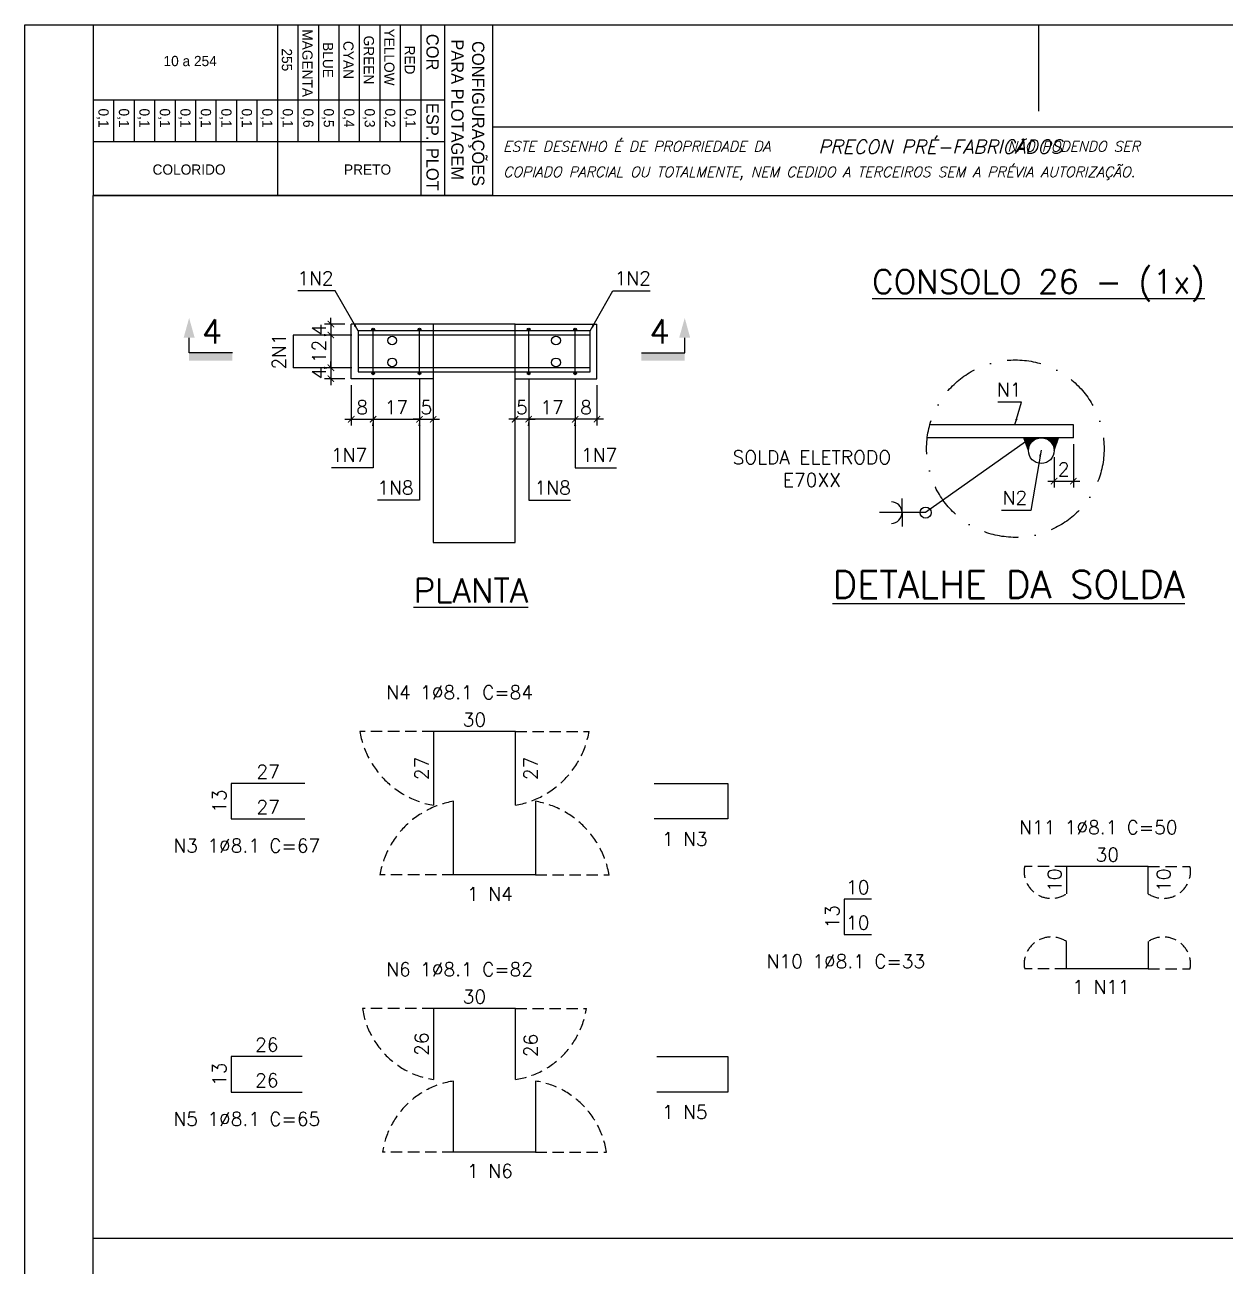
# Model space of a CAD drawing. Header units: centimetres. Extents: x 1658 to 19651, y 8294 to 11444.
# Drawn here: x 12168 to 13487, y 10080 to 11444 of the extents above; entities that cross this region are included whole.
import ezdxf
from ezdxf.enums import TextEntityAlignment as Align

# ---------------------------------------------------------------- set-up
doc = ezdxf.new("R2010")
doc.units = ezdxf.units.CM
doc.header["$LTSCALE"] = 50
doc.header["$MEASUREMENT"] = 0
doc.header["$PDMODE"] = 67
doc.linetypes.add('DASHDOT2', pattern=[0.5, 0.25, -0.125, 0, -0.125])
doc.linetypes.add('HIDDEN', pattern=[0.375, 0.25, -0.125])
for name, color, linetype in [('FORMATO-PRECON', 2, 'Continuous'), ('HACHURAS-PRECON', 1, 'Continuous'), ('IND- CORTE-PRECON', 4, 'Continuous'), ('LINHA-01-PRECON', 1, 'Continuous'), ('LINHA-02-PRECON', 2, 'Continuous'), ('LINHA-03-PRECON', 3, 'Continuous'), ('LINHA-04-PRECON', 4, 'Continuous'), ('TEXTO-20-PRECON', 2, 'Continuous'), ('TEXTO-35-PRECON', 5, 'Continuous'), ('X1', 2, 'Continuous')]:
    doc.layers.add(name, color=color, linetype=linetype)
doc.styles.add('PRECON-ROMANS', font='romans.shx')
doc.styles.add('R060', font='ACENT.shx', dxfattribs={"height": 75})
doc.styles.add('ROMANS', font='ROMANS.SHX', dxfattribs={"oblique": 15, "height": 3})
doc.styles.get("Standard").update_dxf_attribs({"font": 'romans.shx'})
doc.dimstyles.new('ESC50-50', dxfattribs={"dimscale": 50, "dimtxt": 0.2, "dimasz": 0.15, "dimexe": 0.15, "dimexo": 0.15, "dimgap": 0.08, "dimtad": 1, "dimdec": 1, "dimzin": 12, "dimdsep": 46, "dimtxsty": 'Standard', "dimblk": 'ARCHTICK', "dimcen": 0.09, "dimdle": 0.15, "dimclrd": 256, "dimclre": 256, "dimclrt": 2, "dimazin": 3, "dimtfac": 1, "dimtdec": 1, "dimtmove": 1, "dimatfit": 2, "dimfxl": 0.15, "dimtolj": 1, "dimtzin": 0, "dimarcsym": 0})
doc.dimstyles.new('ESC75-25', dxfattribs={"dimscale": 0, "dimtxt": 15, "dimasz": 7, "dimexe": 7, "dimexo": 7, "dimgap": 5.5, "dimtad": 1, "dimdec": 1, "dimlfac": 0.333333, "dimdsep": 46, "dimtxsty": 'Standard', "dimblk": 'ARCHTICK', "dimcen": 0.1, "dimdle": 7, "dimclrd": 256, "dimclre": 256, "dimclrt": 2, "dimadec": 0, "dimazin": 0, "dimtfac": 1, "dimtdec": 1, "dimtix": 1, "dimtmove": 2, "dimatfit": 3, "dimfxl": 1, "dimarcsym": 0})

# ---------------------------------------------------------------- blocks, each defined once
blk = doc.blocks.new('A$C0AF02B9D')
at = {"layer": 'FORMATO-PRECON', "color": 1}
for p, q in [((0, 585), (250, 585)), ((0, 0), (0, 585)), ((250, 585), (250, 0)), ((0, 480), (250, 480)), ((0, 450), (170.7, 450)), ((0, 420), (170.7, 420)), ((0, 390), (170.7, 390)), ((0, 360), (170.7, 360)), ((0, 330), (170.7, 330)), ((0, 300), (170.7, 300)), ((110.1, 240), (170.7, 240)), ((110.1, 210), (170.7, 210)), ((110.1, 180), (170.7, 180)), ((110.1, 150), (170.7, 150)), ((110.1, 150), (170.7, 150)), ((110.1, 120), (170.7, 120)), ((110.1, 120), (170.7, 120)), ((110.1, 90), (170.7, 90)), ((110.1, 90), (170.7, 90)), ((110.1, 60), (170.7, 60)), ((110.1, 60), (170.7, 60)), ((110.1, 30), (170.7, 30)), ((110.1, 30), (170.7, 30)), ((0, 0), (250, 0)), ((110.1, 0), (170.7, 0)), ((110.1, 0), (170.7, 0)), ((110.1, 0), (170.7, 0))]:
    blk.add_line(p, q, dxfattribs=at)
at = {"layer": 'FORMATO-PRECON'}
for p, q in [((0, 515), (250, 515)), ((110.1, 0), (110.1, 515)), ((170.7, 0), (170.7, 515)), ((0, 270), (250, 270))]:
    blk.add_line(p, q, dxfattribs=at)
at = {"layer": 'FORMATO-PRECON', "style": 'R060'}
for s, p in [('CONFIGURAÇÕES ', (133.4, 563.9)), ('PARA PLOTAGEM', (124.3, 533.7)), ('COR', (40, 497.3)), ('ESP.', (141.8, 497.3)), ('PLOT', (211.6, 497.3))]:
    blk.add_text(s, height=18, dxfattribs=at).set_placement(p, align=Align.MIDDLE)
at = {"layer": 'FORMATO-PRECON', "color": 1, "style": 'R060'}
for s, p in [('0,1', (136.5, 464)), ('RED', (51.5, 464)), ('YELLOW', (47.2, 434)), ('0,2', (136.5, 434)), ('GREEN', (51.5, 404)), ('0,3', (136.5, 404)), ('0,4', (136.5, 374)), ('CYAN', (51.5, 374)), ('BLUE', (51.5, 344)), ('0,5', (136.5, 344)), ('MAGENTA', (56.1, 314)), ('0,6', (136.5, 314)), ('255', (51.3, 284)), ('0,1', (136.5, 284)), ('0,1', (136.5, 254)), ('0,1', (136.5, 224)), ('0,1', (136.5, 194)), ('0,1', (136.5, 164)), ('0,1', (136.5, 134)), ('0,1', (136.5, 104)), ('0,1', (136.5, 74)), ('0,1', (136.5, 44)), ('0,1', (136.5, 14))]:
    blk.add_text(s, height=15, dxfattribs=at).set_placement(p, align=Align.MIDDLE)
for s, p in [('PRETO', (212, 402.1)), ('COLORIDO', (212, 140.6)), ('10 a 254', (53, 142.2))]:
    blk.add_text(s, height=15, rotation=90, dxfattribs=at).set_placement(p, align=Align.MIDDLE)
blk = doc.blocks.new('A$C432D58B7')
at = {"layer": 'LINHA-01-PRECON'}
blk.add_blockref('A$C0AF02B9D', (0, 0), dxfattribs=at)
blk = doc.blocks.new('A$C550964AD')
at = {"layer": 'LINHA-01-PRECON'}
blk.add_blockref('A$C432D58B7', (0, 0), dxfattribs=at)
blk = doc.blocks.new('A$C2E607E54')
at = {"layer": 'FORMATO-PRECON', "color": 6}
blk.add_line((1835, 4050), (685, 4050), dxfattribs=at)
at = {"layer": 'FORMATO-PRECON'}
for points in [[(0, 4200), (2970, 4200), (2970, 0), (0, 0)], [(685, 3950), (1835, 3950), (1835, 4050), (685, 4050)]]:
    blk.add_lwpolyline(points, close=True, dxfattribs=at)
blk.add_lwpolyline([(1485, 4200), (1485, 4073.6)], dxfattribs=at)
at = {"layer": 'FORMATO-PRECON', "color": 6}
blk.add_lwpolyline([(100, 3950), (2870, 3950), (2870, 100), (100, 100)], close=True, dxfattribs=at)
at = {"layer": 'TEXTO-35-PRECON', "rotation": 270}
blk.add_blockref('A$C550964AD', (100, 4200), dxfattribs=at)
at = {"layer": 'FORMATO-PRECON', "color": 3, "style": 'ROMANS', "oblique": 15}
blk.add_text('PRECON PRÉ-FABRICADOS', height=20, dxfattribs=at).set_placement((1162, 4011.3))
at = {"layer": 'FORMATO-PRECON', "style": 'ROMANS', "oblique": 15}
for s, p in [('ESTE DESENHO É DE PROPRIEDADE DA                            NÃO PODENDO SER', (700.8, 4014.4)), ('COPIADO PARCIAL OU TOTALMENTE, NEM CEDIDO A TERCEIROS SEM A PRÉVIA AUTORIZAÇÃO.', (700.8, 3977))]:
    blk.add_text(s, height=15, dxfattribs=at).set_placement(p)
blk = doc.blocks.new('_ArchTick')
at = {"color": 0, "linetype": 'ByBlock', "const_width": 0.15}
blk.add_lwpolyline([(-0.5, -0.5), (0.5, 0.5)], dxfattribs=at)
blk = doc.blocks.new('*D387')
at = {"layer": 'Defpoints', "color": 0, "transparency": 16777216}
for p in [(12504.6, 11103.1), (12527, 11115.1), (12534.5, 11103.1)]:
    blk.add_point(p, dxfattribs=at)
at = {"layer": 'LINHA-01-PRECON', "lineweight": -2, "transparency": 16777216}
for p, q in [((12504.6, 11115.1), (12504.6, 11122.1)), ((12520, 11115.1), (12497.6, 11115.1)), ((12527.5, 11103.1), (12497.6, 11103.1)), ((12504.6, 11115.1), (12504.6, 11103.1)), ((12504.6, 11103.1), (12504.6, 11096.1))]:
    blk.add_line(p, q, dxfattribs=at)
at = {"layer": 'LINHA-01-PRECON', "lineweight": -2, "transparency": 16777216, "xscale": 7, "yscale": 7, "zscale": 7}
for p, rotation in [((12504.6, 11115.1), 270), ((12504.6, 11103.1), 90)]:
    blk.add_blockref('_ArchTick', p, dxfattribs=dict(at, rotation=rotation))
at = {"layer": 'LINHA-01-PRECON', "color": 2, "transparency": 16777216, "insert": (12491.6, 11109.1), "char_height": 15, "attachment_point": 5, "rotation": 90}
blk.add_mtext('4', dxfattribs=at)
blk = doc.blocks.new('*D388')
at = {"layer": 'Defpoints', "color": 0, "transparency": 16777216}
for p in [(12534.5, 11103.1), (12504.6, 11067.1), (12534.5, 11067.1)]:
    blk.add_point(p, dxfattribs=at)
at = {"layer": 'LINHA-01-PRECON', "lineweight": -2, "transparency": 16777216}
for p, q in [((12527.5, 11103.1), (12497.6, 11103.1)), ((12504.6, 11110.1), (12504.6, 11060.1)), ((12527.5, 11067.1), (12497.6, 11067.1))]:
    blk.add_line(p, q, dxfattribs=at)
at = {"layer": 'LINHA-01-PRECON', "lineweight": -2, "transparency": 16777216, "xscale": 7, "yscale": 7, "zscale": 7}
for p, rotation in [((12504.6, 11103.1), 90), ((12504.6, 11067.1), 270)]:
    blk.add_blockref('_ArchTick', p, dxfattribs=dict(at, rotation=rotation))
at = {"layer": 'LINHA-01-PRECON', "color": 2, "transparency": 16777216, "insert": (12491.6, 11085.1), "char_height": 15, "attachment_point": 5, "rotation": 90}
blk.add_mtext('12', dxfattribs=at)
blk = doc.blocks.new('*D389')
at = {"layer": 'Defpoints', "color": 0, "transparency": 16777216}
for p in [(12534.5, 11067.1), (12504.6, 11055.1), (12527, 11055.1)]:
    blk.add_point(p, dxfattribs=at)
at = {"layer": 'LINHA-01-PRECON', "lineweight": -2, "transparency": 16777216}
for p, q in [((12527.5, 11067.1), (12497.6, 11067.1)), ((12504.6, 11067.1), (12504.6, 11074.1)), ((12504.6, 11067.1), (12504.6, 11055.1)), ((12520, 11055.1), (12497.6, 11055.1)), ((12504.6, 11055.1), (12504.6, 11048.1))]:
    blk.add_line(p, q, dxfattribs=at)
at = {"layer": 'LINHA-01-PRECON', "lineweight": -2, "transparency": 16777216, "xscale": 7, "yscale": 7, "zscale": 7}
for p, rotation in [((12504.6, 11067.1), 270), ((12504.6, 11055.1), 90)]:
    blk.add_blockref('_ArchTick', p, dxfattribs=dict(at, rotation=rotation))
at = {"layer": 'LINHA-01-PRECON', "color": 2, "transparency": 16777216, "insert": (12491.6, 11061.1), "char_height": 15, "attachment_point": 5, "rotation": 90}
blk.add_mtext('4', dxfattribs=at)
blk = doc.blocks.new('*D390')
at = {"layer": 'Defpoints', "color": 0, "transparency": 16777216}
for p in [(12551, 11061.1), (12527, 11055.1), (12551, 11010.6)]:
    blk.add_point(p, dxfattribs=at)
at = {"layer": 'LINHA-01-PRECON', "lineweight": -2, "transparency": 16777216}
for p, q in [((12527, 11048.1), (12527, 11003.6)), ((12551, 11054.1), (12551, 11003.6)), ((12520, 11010.6), (12558, 11010.6))]:
    blk.add_line(p, q, dxfattribs=at)
at = {"layer": 'LINHA-01-PRECON', "lineweight": -2, "transparency": 16777216, "xscale": 7, "yscale": 7, "zscale": 7, "rotation": 180}
blk.add_blockref('_ArchTick', (12527, 11010.6), dxfattribs=at)
at = {"layer": 'LINHA-01-PRECON', "lineweight": -2, "transparency": 16777216, "xscale": 7, "yscale": 7, "zscale": 7}
blk.add_blockref('_ArchTick', (12551, 11010.6), dxfattribs=at)
at = {"layer": 'LINHA-01-PRECON', "color": 2, "transparency": 16777216, "insert": (12539, 11023.6), "char_height": 15, "attachment_point": 5}
blk.add_mtext('8', dxfattribs=at)
blk = doc.blocks.new('*D391')
at = {"layer": 'Defpoints', "color": 0, "transparency": 16777216}
for p in [(12551, 11061.1), (12602, 11061.1), (12602, 11010.6)]:
    blk.add_point(p, dxfattribs=at)
at = {"layer": 'LINHA-01-PRECON', "lineweight": -2, "transparency": 16777216}
for p, q in [((12551, 11054.1), (12551, 11003.6)), ((12602, 11054.1), (12602, 11003.6)), ((12544, 11010.6), (12609, 11010.6))]:
    blk.add_line(p, q, dxfattribs=at)
at = {"layer": 'LINHA-01-PRECON', "lineweight": -2, "transparency": 16777216, "xscale": 7, "yscale": 7, "zscale": 7, "rotation": 180}
blk.add_blockref('_ArchTick', (12551, 11010.6), dxfattribs=at)
at = {"layer": 'LINHA-01-PRECON', "lineweight": -2, "transparency": 16777216, "xscale": 7, "yscale": 7, "zscale": 7}
blk.add_blockref('_ArchTick', (12602, 11010.6), dxfattribs=at)
at = {"layer": 'LINHA-01-PRECON', "color": 2, "transparency": 16777216, "insert": (12576.5, 11023.6), "char_height": 15, "attachment_point": 5}
blk.add_mtext('17', dxfattribs=at)
blk = doc.blocks.new('*D392')
at = {"layer": 'Defpoints', "color": 0, "transparency": 16777216}
for p in [(12602, 11061.1), (12617, 11010.6), (12617, 11010.6)]:
    blk.add_point(p, dxfattribs=at)
at = {"layer": 'LINHA-01-PRECON', "lineweight": -2, "transparency": 16777216}
for p, q in [((12602, 11054.1), (12602, 11003.6)), ((12602, 11010.6), (12595, 11010.6)), ((12602, 11010.6), (12617, 11010.6)), ((12617, 11010.6), (12624, 11010.6))]:
    blk.add_line(p, q, dxfattribs=at)
at = {"layer": 'LINHA-01-PRECON', "lineweight": -2, "transparency": 16777216, "xscale": 7, "yscale": 7, "zscale": 7}
blk.add_blockref('_ArchTick', (12602, 11010.6), dxfattribs=at)
at = {"layer": 'LINHA-01-PRECON', "lineweight": -2, "transparency": 16777216, "xscale": 7, "yscale": 7, "zscale": 7, "rotation": 180}
blk.add_blockref('_ArchTick', (12617, 11010.6), dxfattribs=at)
at = {"layer": 'LINHA-01-PRECON', "color": 2, "transparency": 16777216, "insert": (12609.5, 11023.6), "char_height": 15, "attachment_point": 5}
blk.add_mtext('5', dxfattribs=at)
blk = doc.blocks.new('IND-CORTE-')
at = {"layer": 'IND- CORTE-PRECON', "color": 1}
for p, q in [((-11.2, 63.5), (-33.6, 63.5)), ((-11.2, 0), (-11.2, 63.5))]:
    blk.add_line(p, q, dxfattribs=at)
for points in [[(-33.6, 71.5), (-62.5, 63.5), (-33.6, 55.4)], [(0, 0), (-11.2, 0), (0, 63.5), (-11.2, 63.5)]]:
    blk.add_solid(points, dxfattribs=at)
at = {"layer": 'IND- CORTE-PRECON', "linetype": 'Continuous', "style": 'ROMANS', "flags": 8}
blk.add_attdef('B', (-57.7, 9.1), '', height=35, dxfattribs=at)
blk = doc.blocks.new('*D398')
at = {"layer": 'Defpoints', "color": 0, "linetype": 'Continuous', "transparency": 16777216}
for p in [(12395.2, 10610.5), (12476.2, 10610.5), (12476.2, 10610.5)]:
    blk.add_point(p, dxfattribs=at)
at = {"layer": 'LINHA-01-PRECON', "color": 2, "linetype": 'Continuous', "transparency": 16777216, "insert": (12435.7, 10623.5), "char_height": 15, "attachment_point": 5}
blk.add_mtext('27', dxfattribs=at)
blk = doc.blocks.new('*D399')
at = {"layer": 'Defpoints', "color": 0, "linetype": 'Continuous', "transparency": 16777216}
for p in [(12395.2, 10610.5), (12395.2, 10571.5), (12395.2, 10571.5)]:
    blk.add_point(p, dxfattribs=at)
at = {"layer": 'LINHA-01-PRECON', "color": 2, "linetype": 'Continuous', "transparency": 16777216, "insert": (12382.2, 10591), "char_height": 15, "attachment_point": 5, "rotation": 90}
blk.add_mtext('13', dxfattribs=at)
blk = doc.blocks.new('*D400')
at = {"layer": 'Defpoints', "color": 0, "linetype": 'Continuous', "transparency": 16777216}
for p in [(12395.2, 10571.5), (12476.2, 10571.5), (12476.2, 10571.5)]:
    blk.add_point(p, dxfattribs=at)
at = {"layer": 'LINHA-01-PRECON', "color": 2, "linetype": 'Continuous', "transparency": 16777216, "insert": (12435.7, 10584.5), "char_height": 15, "attachment_point": 5}
blk.add_mtext('27', dxfattribs=at)
blk = doc.blocks.new('*D401')
at = {"layer": 'Defpoints', "color": 0, "linetype": 'Continuous', "transparency": 16777216}
for p in [(12617.3, 10667.5), (12707.3, 10667.5), (12707.3, 10667.5)]:
    blk.add_point(p, dxfattribs=at)
at = {"layer": 'LINHA-01-PRECON', "color": 2, "linetype": 'Continuous', "transparency": 16777216, "insert": (12662.3, 10680.5), "char_height": 15, "attachment_point": 5}
blk.add_mtext('30', dxfattribs=at)
blk = doc.blocks.new('*D402')
at = {"layer": 'Defpoints', "color": 0, "linetype": 'Continuous', "transparency": 16777216}
for p in [(12707.3, 10667.5), (12707.3, 10586.5), (12707.3, 10586.5)]:
    blk.add_point(p, dxfattribs=at)
at = {"layer": 'LINHA-01-PRECON', "color": 2, "linetype": 'Continuous', "transparency": 16777216, "insert": (12724.3, 10627), "char_height": 15, "attachment_point": 5, "rotation": 90}
blk.add_mtext('27', dxfattribs=at)
blk = doc.blocks.new('*D403')
at = {"layer": 'Defpoints', "color": 0, "linetype": 'Continuous', "transparency": 16777216}
for p in [(12617.3, 10667.5), (12617.3, 10586.5), (12617.3, 10586.5)]:
    blk.add_point(p, dxfattribs=at)
at = {"layer": 'LINHA-01-PRECON', "color": 2, "linetype": 'Continuous', "transparency": 16777216, "insert": (12604.3, 10627), "char_height": 15, "attachment_point": 5, "rotation": 90}
blk.add_mtext('27', dxfattribs=at)
blk = doc.blocks.new('*D404')
at = {"layer": 'Defpoints', "color": 0, "linetype": 'Continuous', "transparency": 16777216}
for p in [(12395.2, 10310.4), (12473.2, 10310.4), (12473.2, 10310.4)]:
    blk.add_point(p, dxfattribs=at)
at = {"layer": 'LINHA-01-PRECON', "color": 2, "linetype": 'Continuous', "transparency": 16777216, "insert": (12434.2, 10323.4), "char_height": 15, "attachment_point": 5}
blk.add_mtext('26', dxfattribs=at)
blk = doc.blocks.new('*D405')
at = {"layer": 'Defpoints', "color": 0, "linetype": 'Continuous', "transparency": 16777216}
for p in [(12395.2, 10310.4), (12395.2, 10271.4), (12395.2, 10271.4)]:
    blk.add_point(p, dxfattribs=at)
at = {"layer": 'LINHA-01-PRECON', "color": 2, "linetype": 'Continuous', "transparency": 16777216, "insert": (12382.2, 10290.9), "char_height": 15, "attachment_point": 5, "rotation": 90}
blk.add_mtext('13', dxfattribs=at)
blk = doc.blocks.new('*D406')
at = {"layer": 'Defpoints', "color": 0, "linetype": 'Continuous', "transparency": 16777216}
for p in [(12395.2, 10271.4), (12473.2, 10271.4), (12473.2, 10271.4)]:
    blk.add_point(p, dxfattribs=at)
at = {"layer": 'LINHA-01-PRECON', "color": 2, "linetype": 'Continuous', "transparency": 16777216, "insert": (12434.2, 10284.4), "char_height": 15, "attachment_point": 5}
blk.add_mtext('26', dxfattribs=at)
blk = doc.blocks.new('*D407')
at = {"layer": 'Defpoints', "color": 0, "transparency": 16777216}
for p in [(13320.4, 10990.3), (13299.3, 10976.1), (13320.4, 10942.6)]:
    blk.add_point(p, dxfattribs=at)
at = {"layer": 'LINHA-01-PRECON', "lineweight": -2, "transparency": 16777216}
for p, q in [((13320.4, 10983.3), (13320.4, 10935.6)), ((13299.3, 10969.1), (13299.3, 10935.6)), ((13292.3, 10942.6), (13327.4, 10942.6))]:
    blk.add_line(p, q, dxfattribs=at)
at = {"layer": 'LINHA-01-PRECON', "lineweight": -2, "transparency": 16777216, "xscale": 7, "yscale": 7, "zscale": 7, "rotation": 180}
blk.add_blockref('_ArchTick', (13299.3, 10942.6), dxfattribs=at)
at = {"layer": 'LINHA-01-PRECON', "lineweight": -2, "transparency": 16777216, "xscale": 7, "yscale": 7, "zscale": 7}
blk.add_blockref('_ArchTick', (13320.4, 10942.6), dxfattribs=at)
at = {"layer": 'LINHA-01-PRECON', "color": 2, "transparency": 16777216, "insert": (13309.8, 10955.6), "char_height": 15, "attachment_point": 5}
blk.add_mtext('2', dxfattribs=at)
blk = doc.blocks.new('*D418')
at = {"layer": 'Defpoints', "color": 0, "transparency": 16777216}
for p in [(12773, 11061.1), (12797, 11055.1), (12773, 11010.6)]:
    blk.add_point(p, dxfattribs=at)
at = {"layer": 'LINHA-01-PRECON', "lineweight": -2, "transparency": 16777216}
for p, q in [((12773, 11054.1), (12773, 11003.6)), ((12797, 11048.1), (12797, 11003.6)), ((12804, 11010.6), (12766, 11010.6))]:
    blk.add_line(p, q, dxfattribs=at)
at = {"layer": 'LINHA-01-PRECON', "lineweight": -2, "transparency": 16777216, "xscale": 7, "yscale": 7, "zscale": 7, "rotation": 180}
blk.add_blockref('_ArchTick', (12773, 11010.6), dxfattribs=at)
at = {"layer": 'LINHA-01-PRECON', "lineweight": -2, "transparency": 16777216, "xscale": 7, "yscale": 7, "zscale": 7}
blk.add_blockref('_ArchTick', (12797, 11010.6), dxfattribs=at)
at = {"layer": 'LINHA-01-PRECON', "color": 2, "transparency": 16777216, "insert": (12785, 11023.6), "char_height": 15, "attachment_point": 5}
blk.add_mtext('8', dxfattribs=at)
blk = doc.blocks.new('*D419')
at = {"layer": 'Defpoints', "color": 0, "transparency": 16777216}
for p in [(12722, 11061.1), (12773, 11061.1), (12722, 11010.6)]:
    blk.add_point(p, dxfattribs=at)
at = {"layer": 'LINHA-01-PRECON', "lineweight": -2, "transparency": 16777216}
for p, q in [((12722, 11054.1), (12722, 11003.6)), ((12773, 11054.1), (12773, 11003.6)), ((12780, 11010.6), (12715, 11010.6))]:
    blk.add_line(p, q, dxfattribs=at)
at = {"layer": 'LINHA-01-PRECON', "lineweight": -2, "transparency": 16777216, "xscale": 7, "yscale": 7, "zscale": 7, "rotation": 180}
blk.add_blockref('_ArchTick', (12722, 11010.6), dxfattribs=at)
at = {"layer": 'LINHA-01-PRECON', "lineweight": -2, "transparency": 16777216, "xscale": 7, "yscale": 7, "zscale": 7}
blk.add_blockref('_ArchTick', (12773, 11010.6), dxfattribs=at)
at = {"layer": 'LINHA-01-PRECON', "color": 2, "transparency": 16777216, "insert": (12747.5, 11023.6), "char_height": 15, "attachment_point": 5}
blk.add_mtext('17', dxfattribs=at)
blk = doc.blocks.new('*D420')
at = {"layer": 'Defpoints', "color": 0, "transparency": 16777216}
for p in [(12722, 11061.1), (12707, 11010.6), (12707, 11010.6)]:
    blk.add_point(p, dxfattribs=at)
at = {"layer": 'LINHA-01-PRECON', "lineweight": -2, "transparency": 16777216}
for p, q in [((12722, 11054.1), (12722, 11003.6)), ((12707, 11010.6), (12700, 11010.6)), ((12722, 11010.6), (12707, 11010.6)), ((12722, 11010.6), (12729, 11010.6))]:
    blk.add_line(p, q, dxfattribs=at)
at = {"layer": 'LINHA-01-PRECON', "lineweight": -2, "transparency": 16777216, "xscale": 7, "yscale": 7, "zscale": 7}
blk.add_blockref('_ArchTick', (12707, 11010.6), dxfattribs=at)
at = {"layer": 'LINHA-01-PRECON', "lineweight": -2, "transparency": 16777216, "xscale": 7, "yscale": 7, "zscale": 7, "rotation": 180}
blk.add_blockref('_ArchTick', (12722, 11010.6), dxfattribs=at)
at = {"layer": 'LINHA-01-PRECON', "color": 2, "transparency": 16777216, "insert": (12714.5, 11023.6), "char_height": 15, "attachment_point": 5}
blk.add_mtext('5', dxfattribs=at)
blk = doc.blocks.new('*D421')
at = {"layer": 'Defpoints', "color": 0, "linetype": 'Continuous', "transparency": 16777216}
for p in [(12617.3, 10363.1), (12707.3, 10363.1), (12707.3, 10363.1)]:
    blk.add_point(p, dxfattribs=at)
at = {"layer": 'LINHA-01-PRECON', "color": 2, "linetype": 'Continuous', "transparency": 16777216, "insert": (12662.3, 10376.1), "char_height": 15, "attachment_point": 5}
blk.add_mtext('30', dxfattribs=at)
blk = doc.blocks.new('*D422')
at = {"layer": 'Defpoints', "color": 0, "linetype": 'Continuous', "transparency": 16777216}
for p in [(12707.3, 10363.1), (12707.3, 10285.1), (12707.3, 10285.1)]:
    blk.add_point(p, dxfattribs=at)
at = {"layer": 'LINHA-01-PRECON', "color": 2, "linetype": 'Continuous', "transparency": 16777216, "insert": (12724.3, 10322.6), "char_height": 15, "attachment_point": 5, "rotation": 90}
blk.add_mtext('26', dxfattribs=at)
blk = doc.blocks.new('*D423')
at = {"layer": 'Defpoints', "color": 0, "linetype": 'Continuous', "transparency": 16777216}
for p in [(12617.3, 10363.1), (12617.3, 10285.1), (12617.3, 10285.1)]:
    blk.add_point(p, dxfattribs=at)
at = {"layer": 'LINHA-01-PRECON', "color": 2, "linetype": 'Continuous', "transparency": 16777216, "insert": (12604.3, 10324.1), "char_height": 15, "attachment_point": 5, "rotation": 90}
blk.add_mtext('26', dxfattribs=at)
blk = doc.blocks.new('*D444')
at = {"layer": 'Defpoints', "color": 0, "linetype": 'Continuous', "transparency": 16777216}
for p in [(13068.5, 10483.5), (13098.5, 10483.5), (13098.5, 10483.5)]:
    blk.add_point(p, dxfattribs=at)
at = {"layer": 'LINHA-01-PRECON', "color": 2, "linetype": 'Continuous', "transparency": 16777216, "insert": (13083.5, 10496.5), "char_height": 15, "attachment_point": 5}
blk.add_mtext('10', dxfattribs=at)
blk = doc.blocks.new('*D445')
at = {"layer": 'Defpoints', "color": 0, "linetype": 'Continuous', "transparency": 16777216}
for p in [(13068.5, 10483.5), (13068.5, 10444.5), (13068.5, 10444.5)]:
    blk.add_point(p, dxfattribs=at)
at = {"layer": 'LINHA-01-PRECON', "color": 2, "linetype": 'Continuous', "transparency": 16777216, "insert": (13055.5, 10464), "char_height": 15, "attachment_point": 5, "rotation": 90}
blk.add_mtext('13', dxfattribs=at)
blk = doc.blocks.new('*D446')
at = {"layer": 'Defpoints', "color": 0, "linetype": 'Continuous', "transparency": 16777216}
for p in [(13068.5, 10444.5), (13098.5, 10444.5), (13098.5, 10444.5)]:
    blk.add_point(p, dxfattribs=at)
at = {"layer": 'LINHA-01-PRECON', "color": 2, "linetype": 'Continuous', "transparency": 16777216, "insert": (13083.5, 10457.5), "char_height": 15, "attachment_point": 5}
blk.add_mtext('10', dxfattribs=at)
blk = doc.blocks.new('*D447')
at = {"layer": 'Defpoints', "color": 0, "linetype": 'Continuous', "transparency": 16777216}
for p in [(13312.7, 10519.2), (13402.7, 10519.2), (13402.7, 10519.2)]:
    blk.add_point(p, dxfattribs=at)
at = {"layer": 'LINHA-01-PRECON', "color": 2, "linetype": 'Continuous', "transparency": 16777216, "insert": (13357.7, 10532.2), "char_height": 15, "attachment_point": 5}
blk.add_mtext('30', dxfattribs=at)
blk = doc.blocks.new('*D448')
at = {"layer": 'Defpoints', "color": 0, "linetype": 'Continuous', "transparency": 16777216}
for p in [(13402.7, 10519.2), (13402.7, 10489.2), (13402.7, 10489.2)]:
    blk.add_point(p, dxfattribs=at)
at = {"layer": 'LINHA-01-PRECON', "color": 2, "linetype": 'Continuous', "transparency": 16777216, "insert": (13419.6, 10504.2), "char_height": 15, "attachment_point": 5, "rotation": 90}
blk.add_mtext('10', dxfattribs=at)
blk = doc.blocks.new('*D449')
at = {"layer": 'Defpoints', "color": 0, "linetype": 'Continuous', "transparency": 16777216}
for p in [(13312.7, 10519.2), (13312.7, 10489.2), (13312.7, 10489.2)]:
    blk.add_point(p, dxfattribs=at)
at = {"layer": 'LINHA-01-PRECON', "color": 2, "linetype": 'Continuous', "transparency": 16777216, "insert": (13299.7, 10504.2), "char_height": 15, "attachment_point": 5, "rotation": 90}
blk.add_mtext('10', dxfattribs=at)

msp = doc.modelspace()

# ---------------------------------------------------------------- hatches: boundary and pattern name
at = {"layer": 'LINHA-01-PRECON', "linetype": 'Continuous'}
h = msp.add_hatch(color=256, dxfattribs=at)
h.dxf.hatch_style = 1
edge = h.paths.add_edge_path()
edge.add_arc((12550.96, 11109.08), 1.5, 0, 360)
h = msp.add_hatch(color=256, dxfattribs=at)
h.dxf.hatch_style = 1
edge = h.paths.add_edge_path()
edge.add_arc((12601.96, 11109.08), 1.5, 0, 360)
h = msp.add_hatch(color=256, dxfattribs=at)
h.dxf.hatch_style = 1
edge = h.paths.add_edge_path()
edge.add_arc((12721.96, 11109.08), 1.5, 0, 360)
h = msp.add_hatch(color=256, dxfattribs=at)
h.dxf.hatch_style = 1
edge = h.paths.add_edge_path()
edge.add_arc((12772.96, 11109.08), 1.5, 0, 360)
h = msp.add_hatch(color=256, dxfattribs=at)
h.dxf.hatch_style = 1
edge = h.paths.add_edge_path()
edge.add_arc((12550.96, 11061.08), 1.5, 0, 360)
h = msp.add_hatch(color=256, dxfattribs=at)
h.dxf.hatch_style = 1
edge = h.paths.add_edge_path()
edge.add_arc((12601.96, 11061.08), 1.5, 0, 360)
h = msp.add_hatch(color=256, dxfattribs=at)
h.dxf.hatch_style = 1
edge = h.paths.add_edge_path()
edge.add_arc((12721.96, 11061.08), 1.5, 0, 360)
h = msp.add_hatch(color=256, dxfattribs=at)
h.dxf.hatch_style = 1
edge = h.paths.add_edge_path()
edge.add_arc((12772.96, 11061.08), 1.5, 0, 360)
at = {"layer": 'LINHA-01-PRECON'}
h = msp.add_hatch(dxfattribs=at)
h.set_pattern_fill('ANSI31', color=256, scale=8.4375, style=0)
h.set_pattern_definition([(45, (8263.616, 10488.1139), (-0.74577668, 0.74577668), [])])
h.paths.add_polyline_path([(13266.16, 10990.27), (13271.07, 10976.14, -0.4142136), (13285.2, 10990.27)])
h.paths.add_polyline_path([(13285.2, 10990.27, -0.4142136), (13299.33, 10976.14), (13304.24, 10990.27)])

# ---------------------------------------------------------------- linework, layer by layer
at = {"layer": 'LINHA-01-PRECON', "linetype": 'HIDDEN'}
for p, q in [((12617.34, 10667.52), (12536.34, 10667.52)), ((12707.34, 10667.52), (12788.34, 10667.52)), ((13312.71, 10519.22), (13266.71, 10519.22)), ((13402.71, 10519.22), (13448.71, 10519.22)), ((12639.34, 10509.88), (12558.34, 10509.88)), ((12729.34, 10509.88), (12810.34, 10509.88)), ((13312.71, 10406.77), (13266.71, 10406.77)), ((13402.71, 10406.77), (13448.71, 10406.77)), ((12617.34, 10363.13), (12539.34, 10363.13)), ((12707.34, 10363.13), (12785.34, 10363.13)), ((12639.34, 10205.48), (12561.34, 10205.48)), ((12729.34, 10205.48), (12807.34, 10205.48))]:
    msp.add_line(p, q, dxfattribs=at)
at = {"layer": 'LINHA-01-PRECON'}
msp.add_line((14320.86, 10110.55), (12243.36, 10110.55), dxfattribs=at)
at = {"layer": 'LINHA-01-PRECON', "color": 1}
msp.add_lwpolyline([(13267.75, 10985.69), (13158.12, 10908.05), (13107.31, 10908.05)], dxfattribs=at)
at = {"layer": 'LINHA-01-PRECON', "linetype": 'Continuous'}
for centre in [(12550.96, 11109.08), (12601.96, 11109.08), (12721.96, 11109.08), (12772.96, 11109.08), (12550.96, 11061.08), (12601.96, 11061.08), (12721.96, 11061.08), (12772.96, 11061.08)]:
    msp.add_circle(centre, 1.5, dxfattribs=at)
at = {"layer": 'LINHA-01-PRECON', "color": 1, "linetype": 'DASHDOT2', "ltscale": 3}
msp.add_circle((13256.65, 10978.32), 97.5, dxfattribs=at)
at = {"layer": 'LINHA-01-PRECON', "linetype": 'HIDDEN'}
for centre, radius, start, end in [((12634.45, 10684.63), 99.59, 189.89105, 260.10895), ((12690.24, 10684.63), 99.59, 279.89105, 350.10895), ((12656.45, 10492.77), 99.59, 99.89105, 170.10895), ((12712.24, 10492.77), 99.59, 9.89105, 80.10895), ((13296.13, 10514.06), 29.87, 170.0511, 303.72622), ((13419.3, 10514.06), 29.87, 236.27378, 9.9489), ((13296.13, 10411.93), 29.87, 56.27378, 189.9489), ((13419.3, 10411.93), 29.87, 350.0511, 123.72622), ((12631.3, 10377.08), 93.01, 188.62811, 261.37189), ((12693.39, 10377.08), 93.01, 278.62811, 351.37189), ((12653.3, 10191.53), 93.01, 98.62811, 171.37189), ((12715.39, 10191.53), 93.01, 8.62811, 81.37189)]:
    msp.add_arc(centre, radius, start, end, dxfattribs=at)
at = {"layer": 'LINHA-02-PRECON'}
for p, q in [((12616.96, 11115.08), (12526.96, 11115.08)), ((12526.96, 11055.08), (12526.96, 11115.08)), ((12616.96, 11115.08), (12616.96, 10875.08)), ((12706.96, 11115.08), (12616.96, 11115.08)), ((12706.96, 10875.08), (12706.96, 11115.08)), ((12706.96, 11115.08), (12796.96, 11115.08)), ((12796.96, 11055.08), (12796.96, 11115.08)), ((12616.96, 11055.08), (12526.96, 11055.08)), ((12706.96, 11055.08), (12796.96, 11055.08)), ((13132.2, 10908.05), (13132.2, 10923.45)), ((13132.2, 10908.05), (13132.2, 10892.66)), ((12616.96, 10875.08), (12706.96, 10875.08)), ((12706.96, 10875.08), (12706.96, 10875.08))]:
    msp.add_line(p, q, dxfattribs=at)
for centre, radius in [((12571.96, 11097.08), 4.8), ((12751.96, 11097.08), 4.8), ((12571.96, 11073.08), 4.8), ((12751.96, 11073.08), 4.8), ((13158.12, 10908.05), 6.11)]:
    msp.add_circle(centre, radius, dxfattribs=at)
msp.add_arc((13120.36, 10908.05), 11.84, 270.31864, 89.68136, dxfattribs=at)
at = {"layer": 'LINHA-03-PRECON'}
for p, q in [((13320.37, 11004.41), (13162.7, 11004.41)), ((13320.37, 10990.27), (13320.37, 11004.41)), ((13320.37, 10990.27), (13159.88, 10990.27)), ((13271.07, 10976.14), (13266.16, 10990.27)), ((13293.73, 10990.27), (13293.73, 10990.27)), ((13299.33, 10976.14), (13304.24, 10990.27))]:
    msp.add_line(p, q, dxfattribs=at)
msp.add_circle((13285.2, 10976.14), 14.13, dxfattribs=at)
at = {"layer": 'LINHA-04-PRECON'}
for p, q in [((12789.46, 11103.08), (12534.46, 11103.08)), ((12550.96, 11062.58), (12550.96, 11107.58)), ((12601.96, 11062.58), (12601.96, 11107.58)), ((12721.96, 11062.58), (12721.96, 11107.58)), ((12772.96, 11062.58), (12772.96, 11107.58)), ((12789.46, 11067.08), (12534.46, 11067.08))]:
    msp.add_line(p, q, dxfattribs=at)
msp.add_lwpolyline([(12789.46, 11107.58), (12534.46, 11107.58), (12534.46, 11062.58), (12789.46, 11062.58)], close=True, dxfattribs=at)
for points in [[(12707.34, 10586.52), (12707.34, 10667.52), (12617.34, 10667.52), (12617.34, 10586.52)], [(12476.16, 10610.52), (12395.16, 10610.52), (12395.16, 10571.52), (12476.16, 10571.52)], [(12859.78, 10610.52), (12940.78, 10610.52), (12940.78, 10571.52), (12859.78, 10571.52)], [(12729.34, 10590.88), (12729.34, 10509.88), (12639.34, 10509.88), (12639.34, 10590.88)], [(13402.71, 10489.22), (13402.71, 10519.22), (13312.71, 10519.22), (13312.71, 10489.22)], [(13098.53, 10483.51), (13068.53, 10483.51), (13068.53, 10444.51), (13098.53, 10444.51)], [(13402.71, 10436.77), (13402.71, 10406.77), (13312.71, 10406.77), (13312.71, 10436.77)], [(12707.34, 10285.13), (12707.34, 10363.13), (12617.34, 10363.13), (12617.34, 10285.13)], [(12473.16, 10310.41), (12395.16, 10310.41), (12395.16, 10271.41), (12473.16, 10271.41)], [(12862.78, 10310.41), (12940.78, 10310.41), (12940.78, 10271.41), (12862.78, 10271.41)], [(12729.34, 10283.48), (12729.34, 10205.48), (12639.34, 10205.48), (12639.34, 10283.48)]]:
    msp.add_lwpolyline(points, dxfattribs=at)

# ---------------------------------------------------------------- block references
at = {"layer": 'HACHURAS-PRECON', "xscale": 0.7499999999999996, "yscale": 0.7499999999999996, "zscale": 0.7499999999999996}
msp.add_blockref('A$C2E607E54', (12168.36, 8293.94), dxfattribs=at)
at = {"layer": 'TEXTO-35-PRECON', "linetype": 'ByBlock'}
ref = msp.add_blockref('IND-CORTE-', (12396.5, 11075), dxfattribs=dict(at, xscale=-0.75, yscale=0.75, zscale=0.75, rotation=90))
ref.add_attrib('B', '4', (12362.84, 11093.91), dxfattribs={"layer": 'IND- CORTE-PRECON', "color": 5, "linetype": 'Continuous', "height": 26.25, "style": 'ROMANS', "flags": 8})
ref = msp.add_blockref('IND-CORTE-', (12845.78, 11075), dxfattribs=dict(at, xscale=0.75, yscale=0.75, zscale=0.75, rotation=270))
ref.add_attrib('B', '4', (12854.44, 11093.91), dxfattribs={"layer": 'IND- CORTE-PRECON', "color": 5, "linetype": 'Continuous', "height": 26.25, "style": 'ROMANS', "flags": 8})

# ---------------------------------------------------------------- texts
at = {"layer": 'LINHA-01-PRECON', "color": 2, "linetype": 'Continuous', "char_height": 15, "attachment_point": 5}
for s, insert in [('1N2', (12487.65, 11165.56)), ('1N2', (12836.27, 11165.56)), ('1N7', (12524.58, 10971.23)), ('1N7', (12799.34, 10971.23)), ('1N8', (12575.58, 10935.42)), ('1N8', (12748.34, 10935.42))]:
    msp.add_mtext(s, dxfattribs=dict(at, insert=insert))
at = {"layer": 'LINHA-01-PRECON', "color": 4, "attachment_point": 5}
for s, insert, char_height in [('{\\LCONSOLO 26 - (1x)}', (13282.11, 11157.35), 26.25), ('\\A1;{\\LDETALHE DA SOLDA}', (13249.27, 10829.08), 30), ('{\\LPLANTA}', (12658.56, 10822.41), 26.25)]:
    msp.add_mtext(s, dxfattribs=dict(at, insert=insert, char_height=char_height))
at = {"layer": 'LINHA-01-PRECON', "color": 2, "linetype": 'Continuous', "insert": (12447.58, 11085.08), "char_height": 15, "attachment_point": 5, "rotation": 90}
msp.add_mtext('2N1', dxfattribs=at)
at = {"layer": 'LINHA-01-PRECON', "color": 2, "char_height": 15, "attachment_point": 5}
for s, insert in [('N1', (13249.82, 11043.23)), ('N2', (13256.09, 10924.26))]:
    msp.add_mtext(s, dxfattribs=dict(at, insert=insert))
at = {"layer": 'TEXTO-20-PRECON', "insert": (13033.08, 10956.33), "char_height": 15, "attachment_point": 5, "style": 'PRECON-ROMANS'}
msp.add_mtext('\\A1;SOLDA ELETRODO\\PE70XX', dxfattribs=at)
at = {"layer": 'X1', "style": 'PRECON-ROMANS'}
for s, p in [('N4 1%%C8.1 C=84', (12565.35, 10703.05)), ('N11 1%%C8.1 C=50', (13260.72, 10554.75)), ('1 N3', (12868.44, 10541.99)), ('N3 1%%C8.1 C=67', (12331.57, 10534.49)), ('1 N4', (12654.35, 10481.55)), ('N10 1%%C8.1 C=33', (12983.36, 10407.48)), ('N6 1%%C8.1 C=82', (12565.35, 10398.66)), ('1 N11', (13319.37, 10379.32)), ('1 N5', (12868.44, 10241.89)), ('N5 1%%C8.1 C=65', (12331.57, 10234.39)), ('1 N6', (12654.35, 10177.16))]:
    msp.add_text(s, height=15, dxfattribs=at).set_placement(p)

# ---------------------------------------------------------------- dimensions: what is measured, and where the dimension line sits
at = {"layer": 'LINHA-01-PRECON'}
for base, p1, p2, angle, picture, middle in [((12504.58, 11103.08), (12526.96, 11115.08), (12534.46, 11103.08), 90, '*D387', (12491.58, 11109.08)), ((12504.58, 11067.08), (12534.46, 11103.08), (12534.46, 11067.08), 90, '*D388', (12491.58, 11085.08)), ((12504.58, 11055.08), (12534.46, 11067.08), (12526.96, 11055.08), 90, '*D389', (12491.58, 11061.08)), ((12706.96, 11010.56), (12721.96, 11061.08), (12706.96, 11010.56), 180, '*D420', (12714.46, 11023.56)), ((12721.96, 11010.56), (12772.96, 11061.08), (12721.96, 11061.08), 180, '*D419', (12747.46, 11023.56)), ((12772.96, 11010.56), (12796.96, 11055.08), (12772.96, 11061.08), 180, '*D418', (12784.96, 11023.56))]:
    dim = msp.add_linear_dim(base=base, p1=p1, p2=p2, angle=angle, dimstyle='ESC75-25', override={"dimscale": 1}, dxfattribs=at)
    dim.commit()
    dim.dimension.update_dxf_attribs({"geometry": picture, "text_midpoint": middle})
for base, p1, p2, picture, middle in [((12550.96, 11010.56), (12526.96, 11055.08), (12550.96, 11061.08), '*D390', (12538.96, 11023.56)), ((12601.96, 11010.56), (12550.96, 11061.08), (12601.96, 11061.08), '*D391', (12576.46, 11023.56)), ((12616.96, 11010.56), (12601.96, 11061.08), (12616.96, 11010.56), '*D392', (12609.46, 11023.56))]:
    dim = msp.add_linear_dim(base=base, p1=p1, p2=p2, dimstyle='ESC75-25', override={"dimscale": 1}, dxfattribs=at)
    dim.commit()
    dim.dimension.update_dxf_attribs({"geometry": picture, "text_midpoint": middle})
dim = msp.add_linear_dim(base=(13320.37, 10942.56), p1=(13299.33, 10976.14), p2=(13320.37, 10990.27), text='2', dimstyle='ESC75-25', override={"dimscale": 1}, dxfattribs=at)
dim.commit()
dim.dimension.update_dxf_attribs({"geometry": '*D407', "text_midpoint": (13309.85, 10955.56)})
at = {"layer": 'LINHA-01-PRECON', "linetype": 'Continuous'}
for base, p1, p2, picture, middle in [((12707.34, 10667.52), (12617.34, 10667.52), (12707.34, 10667.52), '*D401', (12662.34, 10680.52)), ((12476.16, 10610.52), (12395.16, 10610.52), (12476.16, 10610.52), '*D398', (12435.66, 10623.52)), ((12476.16, 10571.52), (12395.16, 10571.52), (12476.16, 10571.52), '*D400', (12435.66, 10584.52)), ((13402.71, 10519.22), (13312.71, 10519.22), (13402.71, 10519.22), '*D447', (13357.71, 10532.22)), ((13098.53, 10483.51), (13068.53, 10483.51), (13098.53, 10483.51), '*D444', (13083.53, 10496.51)), ((13098.53, 10444.51), (13068.53, 10444.51), (13098.53, 10444.51), '*D446', (13083.53, 10457.51)), ((12707.34, 10363.13), (12617.34, 10363.13), (12707.34, 10363.13), '*D421', (12662.34, 10376.13)), ((12473.16, 10310.41), (12395.16, 10310.41), (12473.16, 10310.41), '*D404', (12434.16, 10323.41)), ((12473.16, 10271.41), (12395.16, 10271.41), (12473.16, 10271.41), '*D406', (12434.16, 10284.41))]:
    dim = msp.add_linear_dim(base=base, p1=p1, p2=p2, dimstyle='ESC75-25', override={"dimscale": 1, "dimse1": 1, "dimse2": 1, "dimsd1": 1, "dimsd2": 1}, dxfattribs=at)
    dim.commit()
    dim.dimension.update_dxf_attribs({"geometry": picture, "text_midpoint": middle})
for base, p1, p2, picture, middle in [((12617.34, 10586.52), (12617.34, 10667.52), (12617.34, 10586.52), '*D403', (12604.34, 10627.02)), ((12395.16, 10571.52), (12395.16, 10610.52), (12395.16, 10571.52), '*D399', (12382.16, 10591.02)), ((13312.71, 10489.22), (13312.71, 10519.22), (13312.71, 10489.22), '*D449', (13299.71, 10504.22)), ((13068.53, 10444.51), (13068.53, 10483.51), (13068.53, 10444.51), '*D445', (13055.53, 10464.01)), ((12617.34, 10285.13), (12617.34, 10363.13), (12617.34, 10285.13), '*D423', (12604.34, 10324.13)), ((12395.16, 10271.41), (12395.16, 10310.41), (12395.16, 10271.41), '*D405', (12382.16, 10290.91))]:
    dim = msp.add_linear_dim(base=base, p1=p1, p2=p2, angle=90, dimstyle='ESC75-25', override={"dimscale": 1, "dimse1": 1, "dimse2": 1, "dimsd1": 1, "dimsd2": 1}, dxfattribs=at)
    dim.commit()
    dim.dimension.update_dxf_attribs({"geometry": picture, "text_midpoint": middle})
for base, p1, p2, picture, middle in [((12707.34, 10586.52), (12707.34, 10667.52), (12707.34, 10586.52), '*D402', (12724.27, 10627.02)), ((13402.71, 10489.22), (13402.71, 10519.22), (13402.71, 10489.22), '*D448', (13419.63, 10504.22)), ((12707.34, 10285.13), (12707.34, 10363.13), (12707.34, 10285.13), '*D422', (12724.27, 10322.63))]:
    dim = msp.add_linear_dim(base=base, p1=p1, p2=p2, angle=90, dimstyle='ESC75-25', override={"dimscale": 1, "dimse1": 1, "dimse2": 1, "dimsd1": 1, "dimsd2": 1}, dxfattribs=at)
    dim.commit()
    dim.dimension.update_dxf_attribs({"geometry": picture, "text_midpoint": middle, "dimtype": 160})

# ---------------------------------------------------------------- leaders
at = {"layer": 'LINHA-01-PRECON'}
for points, dimstyle, override in [([(12534.46, 11107.58), (12509.4, 11151.83), (12468.37, 11151.83)], 'ESC50-50', {"dimgap": 0.08, "dimtad": 1}), ([(12789.46, 11107.58), (12814.51, 11151.83), (12855.55, 11151.83)], 'ESC50-50', {"dimgap": 0.08, "dimtad": 1}), ([(12504.58, 11103.08), (12463.08, 11103.08), (12463.08, 11067.08)], 'ESC50-50', {"dimgap": 0.08, "dimtad": 1}), ([(12504.58, 11067.08), (12463.08, 11067.08)], 'ESC50-50', {"dimgap": 0.08, "dimtad": 1}), ([(13256.05, 11004.41), (13263.3, 11029.2), (13237.27, 11029.2)], 'ESC75-25', {"dimscale": 1}), ([(12550.96, 11010.56), (12550.96, 10957.35), (12505.46, 10957.35)], 'ESC50-50', {"dimgap": 0.08, "dimtad": 1}), ([(12601.96, 11010.56), (12601.96, 10921.53), (12556, 10921.53)], 'ESC50-50', {"dimgap": 0.08, "dimtad": 1}), ([(12721.96, 11010.56), (12721.96, 10921.53), (12767.92, 10921.53)], 'ESC50-50', {"dimgap": 0.08, "dimtad": 1}), ([(12772.96, 11010.56), (12772.96, 10957.35), (12818.46, 10957.35)], 'ESC50-50', {"dimgap": 0.08, "dimtad": 1}), ([(13285.02, 10976.48), (13273.64, 10910.5), (13241.6, 10910.5)], 'ESC75-25', {"dimscale": 1})]:
    msp.add_leader(points, dimstyle=dimstyle, override=override, dxfattribs=at)

doc.saveas('drawing.dxf')
